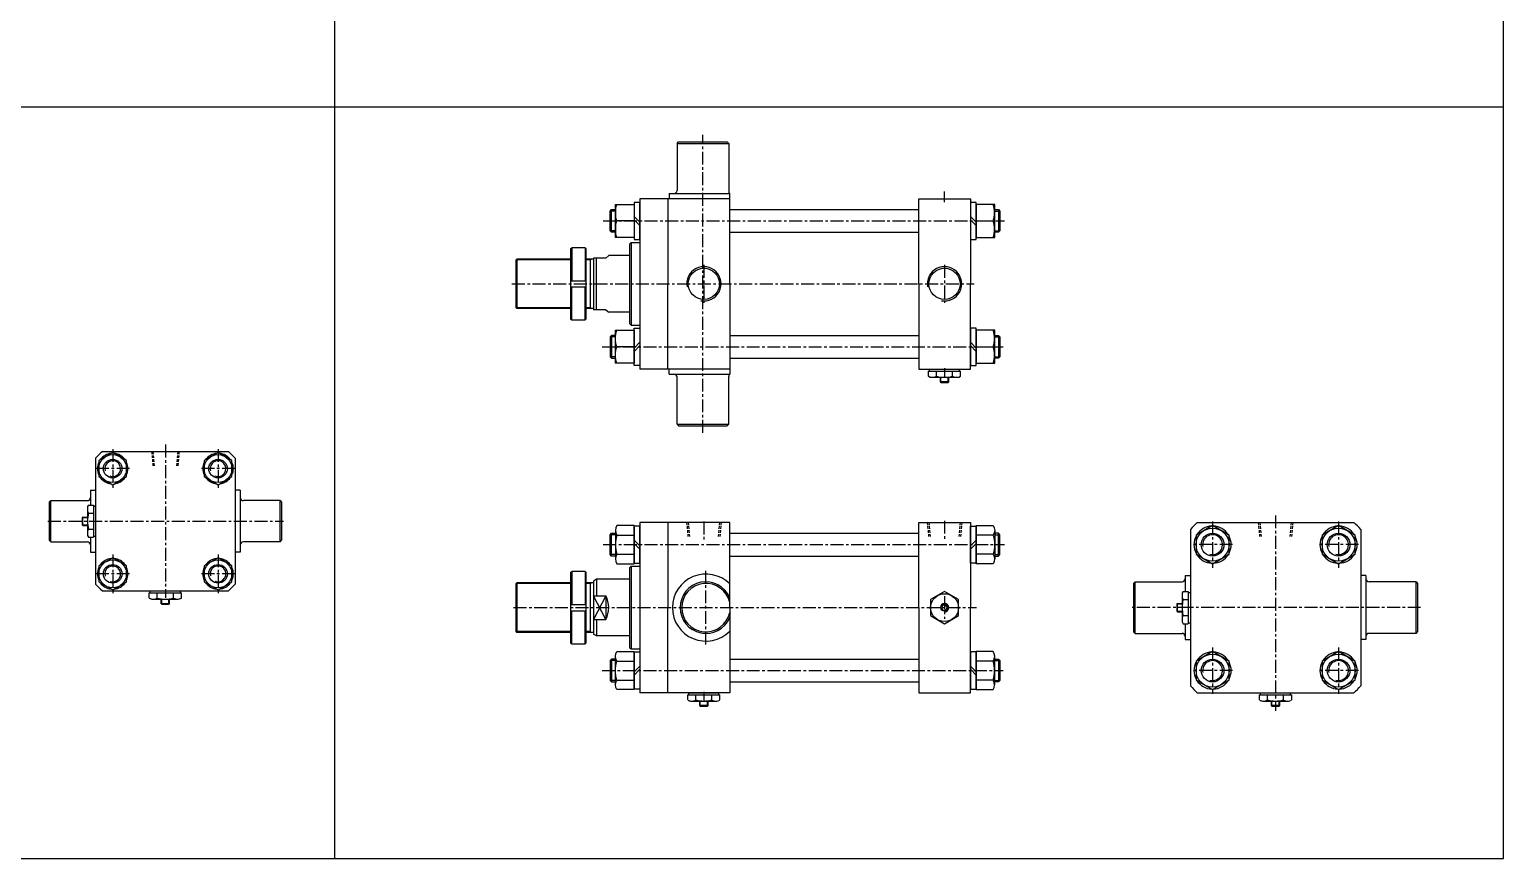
# Model space of a CAD drawing. Extents: x -819 to 4840, y 0 to 3452.
# Drawn here: x 3413 to 4840, y 1846 to 2649 of the extents above; entities that cross this region are included whole.
import ezdxf

# ---------------------------------------------------------------- set-up
doc = ezdxf.new("R2010")
doc.units = 0
doc.header["$LTSCALE"] = 10
doc.header["$MEASUREMENT"] = 0
doc.linetypes.add('CENTER', pattern=[2, 1.25, -0.25, 0.25, -0.25])
doc.linetypes.add('HIDDEN', pattern=[0.375, 0.25, -0.125])
doc.layers.get('0').update_dxf_attribs({"linetype": 'CONTINUOUS'})
doc.layers.get('DEFPOINTS').update_dxf_attribs({"linetype": 'CONTINUOUS'})
for name, color, linetype in [('CENTER', 1, 'CENTER'), ('Line', 7, 'CONTINUOUS'), ('ML', 7, 'CONTINUOUS'), ('THIN', 3, 'CONTINUOUS'), ('중심선', 1, 'CENTER')]:
    doc.layers.add(name, color=color, linetype=linetype)

msp = doc.modelspace()

# ---------------------------------------------------------------- linework, layer by layer
for p, q in [((3708.6, 1845.5), (3708.6, 3452.3)), ((4840.2, 1845.5), (4840.2, 3452.3)), ((0, 2573.9), (4840.2, 2573.9)), ((0, 1845.5), (4840.2, 1845.5))]:
    msp.add_line(p, q)
at = {"color": 7, "linetype": 'Continuous'}
for p, q in [((4283.4, 2312.9), (4283.4, 2317.9)), ((4283.4, 2317.9), (4289.7, 2317.9)), ((4284.4, 2317.9), (4284.4, 2319.9)), ((4284.4, 2319.9), (4313.5, 2319.9)), ((4289.7, 2317.9), (4314.5, 2317.9)), ((4291.2, 2312.9), (4291.2, 2317.9)), ((4295, 2312.1), (4295, 2312.1)), ((4306.8, 2312.9), (4306.8, 2317.9)), ((4313.5, 2317.9), (4313.5, 2319.9)), ((4314.5, 2312.9), (4314.5, 2317.9)), ((4286.5, 2311.9), (4311.4, 2311.9)), ((4295, 2307.4), (4295, 2311.9)), ((4295, 2307.4), (4295.5, 2306.9)), ((4303, 2307.4), (4295, 2307.4)), ((4295.5, 2306.9), (4302.5, 2306.9)), ((4303, 2307.4), (4302.5, 2306.9)), ((4303, 2307.4), (4303, 2311.9)), ((3469.1, 2184.8), (3469.1, 2160)), ((3470.1, 2188), (3475.1, 2188)), ((3475.1, 2188), (3475.1, 2181.6)), ((3475.1, 2187), (3477.1, 2187)), ((3477.1, 2187), (3477.1, 2157.8)), ((3464.6, 2176.4), (3464.1, 2175.9)), ((3464.1, 2175.9), (3464.1, 2168.9)), ((3464.6, 2176.4), (3469.1, 2176.4)), ((3464.6, 2168.4), (3464.6, 2176.4)), ((3469.4, 2176.4), (3469.4, 2176.4)), ((3470.1, 2180.2), (3475.1, 2180.2)), ((3475.1, 2181.6), (3475.1, 2156.8)), ((3464.6, 2168.4), (3464.1, 2168.9)), ((3464.6, 2168.4), (3469.1, 2168.4)), ((3470.1, 2164.6), (3475.1, 2164.6)), ((3470.1, 2156.8), (3475.1, 2156.8)), ((3475.1, 2157.8), (3477.1, 2157.8)), ((3529, 2097.9), (3529, 2102.9)), ((3529, 2102.9), (3535.4, 2102.9)), ((3530, 2102.9), (3530, 2104.9)), ((3530, 2104.9), (3559.2, 2104.9)), ((3535.4, 2102.9), (3560.2, 2102.9)), ((3536.8, 2097.9), (3536.8, 2102.9)), ((3552.4, 2097.9), (3552.4, 2102.9)), ((3559.2, 2102.9), (3559.2, 2104.9)), ((3560.2, 2097.9), (3560.2, 2102.9)), ((4529, 2101.1), (4529, 2076.3)), ((4530, 2104.3), (4535, 2104.3)), ((4535, 2104.3), (4535, 2097.9)), ((4535, 2103.3), (4537, 2103.3)), ((4537, 2103.3), (4537, 2074.1)), ((3532.2, 2096.9), (3557, 2096.9)), ((3540.6, 2097.1), (3540.6, 2097.1)), ((3540.6, 2092.4), (3540.6, 2096.9)), ((3540.6, 2092.4), (3541.1, 2091.9)), ((3548.6, 2092.4), (3540.6, 2092.4)), ((3541.1, 2091.9), (3548.1, 2091.9)), ((3548.6, 2092.4), (3548.1, 2091.9)), ((3548.6, 2092.4), (3548.6, 2096.9)), ((4524.5, 2092.7), (4524, 2092.2)), ((4524, 2092.2), (4524, 2085.2)), ((4524.5, 2084.7), (4524, 2085.2)), ((4524.5, 2092.7), (4529, 2092.7)), ((4524.5, 2084.7), (4524.5, 2092.7)), ((4524.5, 2084.7), (4529, 2084.7)), ((4529.2, 2092.7), (4529.2, 2092.7)), ((4530, 2096.5), (4535, 2096.5)), ((4535, 2097.9), (4535, 2073.1)), ((4530, 2080.9), (4535, 2080.9)), ((4530, 2073.1), (4535, 2073.1)), ((4535, 2074.1), (4537, 2074.1)), ((4050.4, 1999.2), (4050.4, 2004.2)), ((4050.4, 2004.2), (4056.7, 2004.2)), ((4051.4, 2004.2), (4051.4, 2006.2)), ((4051.4, 2006.2), (4080.5, 2006.2)), ((4053.5, 1998.2), (4078.4, 1998.2)), ((4056.7, 2004.2), (4081.5, 2004.2)), ((4058.2, 1999.2), (4058.2, 2004.2)), ((4062, 1998.4), (4062, 1998.4)), ((4062, 1993.7), (4062, 1998.2)), ((4070, 1993.7), (4070, 1998.2)), ((4073.8, 1999.2), (4073.8, 2004.2)), ((4080.5, 2004.2), (4080.5, 2006.2)), ((4081.5, 1999.2), (4081.5, 2004.2)), ((4603.9, 1999.2), (4603.9, 2004.2)), ((4603.9, 2004.2), (4610.2, 2004.2)), ((4604.9, 2004.2), (4604.9, 2006.2)), ((4604.9, 2006.2), (4634.1, 2006.2)), ((4607.1, 1998.2), (4631.9, 1998.2)), ((4610.2, 2004.2), (4635.1, 2004.2)), ((4611.7, 1999.2), (4611.7, 2004.2)), ((4615.5, 1998.4), (4615.5, 1998.4)), ((4615.5, 1993.7), (4615.5, 1998.2)), ((4623.5, 1993.7), (4623.5, 1998.2)), ((4627.3, 1999.2), (4627.3, 2004.2)), ((4634.1, 2004.2), (4634.1, 2006.2)), ((4635.1, 1999.2), (4635.1, 2004.2)), ((4062, 1993.7), (4062.5, 1993.2)), ((4070, 1993.7), (4062, 1993.7)), ((4062.5, 1993.2), (4069.5, 1993.2)), ((4070, 1993.7), (4069.5, 1993.2)), ((4615.5, 1993.7), (4616, 1993.2)), ((4623.5, 1993.7), (4615.5, 1993.7)), ((4616, 1993.2), (4623, 1993.2)), ((4623.5, 1993.7), (4623, 1993.2))]:
    msp.add_line(p, q, dxfattribs=at)
for points in [[(4285.5, 2080.9), (4299, 2073.1), (4312.5, 2080.9), (4312.5, 2096.5), (4299, 2104.3), (4285.5, 2096.5)], [(4297.5, 2091.2), (4296.1, 2088.7), (4297.5, 2086.2), (4300.4, 2086.2), (4301.8, 2088.7), (4300.4, 2091.2)]]:
    msp.add_lwpolyline(points, close=True, dxfattribs=at)
for radius in [13.5, 3.5]:
    msp.add_circle((4299, 2088.7), radius, dxfattribs=at)
for centre, radius, start, end in [((4286.5, 2317.5), 5.62, 235.6158, 270), ((4287.3, 2320.1), 8.22, 241.7006, 298.2994), ((4299, 2343.2), 31.3, 255.6172, 270.0141), ((4299, 2343.2), 31.3, 269.9859, 284.3828), ((4310.7, 2320.1), 8.22, 241.7006, 298.2994), ((3474.7, 2184.8), 5.62, 145.6158, 180), ((3477.3, 2184.1), 8.22, 151.7006, 208.2994), ((3500.5, 2172.4), 31.3, 165.6172, 180.0141), ((3500.5, 2172.4), 31.3, 179.9859, 194.3828), ((3477.3, 2160.7), 8.22, 151.7006, 208.2994), ((4534.6, 2101.1), 5.62, 145.6158, 180), ((4537.2, 2100.4), 8.22, 151.7006, 208.2994), ((3532.2, 2102.5), 5.62, 235.6158, 270), ((3532.9, 2105.1), 8.22, 241.7006, 298.2994), ((3544.6, 2128.2), 31.3, 255.6172, 270.0141), ((3544.6, 2128.2), 31.3, 269.9859, 284.3828), ((3556.3, 2105.1), 8.22, 241.7006, 298.2994), ((4560.3, 2088.7), 31.3, 165.6172, 180.0141), ((4560.3, 2088.7), 31.3, 179.9859, 194.3828), ((4537.2, 2077), 8.22, 151.7006, 208.2994), ((4053.5, 2003.8), 5.62, 235.6158, 270), ((4054.3, 2006.4), 8.22, 241.7006, 298.2994), ((4066, 2029.5), 31.3, 255.6172, 270.0141), ((4066, 2029.5), 31.3, 269.9859, 284.3828), ((4077.7, 2006.4), 8.22, 241.7006, 298.2994), ((4607.1, 2003.8), 5.62, 235.6158, 270), ((4607.8, 2006.4), 8.22, 241.7006, 298.2994), ((4619.5, 2029.5), 31.3, 255.6172, 270.0141), ((4619.5, 2029.5), 31.3, 269.9859, 284.3828), ((4631.2, 2006.4), 8.22, 241.7006, 298.2994)]:
    msp.add_arc(centre, radius, start, end, dxfattribs=at)
at = {"layer": 'CENTER'}
for p, q in [((3493.6, 2242.3), (3493.6, 2204.4)), ((3595.6, 2242.3), (3595.6, 2204.4)), ((3510, 2223.4), (3477.2, 2223.4)), ((3612, 2223.4), (3579.2, 2223.4)), ((4558.5, 2172.1), (4558.5, 2127.2)), ((4680.5, 2172.1), (4680.5, 2127.2)), ((4577.9, 2149.7), (4539, 2149.7)), ((4699.9, 2149.7), (4661, 2149.7)), ((3493.6, 2140.3), (3493.6, 2102.4)), ((3595.6, 2140.3), (3595.6, 2102.4)), ((3510, 2121.4), (3477.2, 2121.4)), ((3612, 2121.4), (3579.2, 2121.4)), ((4558.5, 2050.1), (4558.5, 2005.2)), ((4680.5, 2050.1), (4680.5, 2005.2)), ((4577.9, 2027.7), (4539, 2027.7)), ((4699.9, 2027.7), (4661, 2027.7))]:
    msp.add_line(p, q, dxfattribs=at)
at = {"layer": 'DEFPOINTS', "color": 0, "linetype": 'ByBlock'}
for p in [(3472.1, 2142.4), (3617.1, 2142.4), (4532, 2057.7), (4707, 2057.7)]:
    msp.add_point(p, dxfattribs=at)
at = {"layer": 'Line', "color": 6, "linetype": 'HIDDEN'}
for p, q in [((3531.4, 2239.9), (3532.6, 2225.9)), ((3532.5, 2239.9), (3533.8, 2225.3)), ((3556.7, 2239.9), (3555.4, 2225.3)), ((3557.8, 2239.9), (3556.6, 2225.9))]:
    msp.add_line(p, q, dxfattribs=at)
at = {"layer": 'ML', "color": 1, "linetype": 'CENTER'}
for p, q in [((4065, 2258), (4065, 2546.8)), ((4299, 2481.6), (4299, 2492)), ((3968.6, 2463.4), (4357.1, 2463.4)), ((4066, 2420.7), (4066, 2384.1)), ((4299, 2420.7), (4299, 2384.1)), ((3880.2, 2402.4), (4327.8, 2402.4)), ((3967.5, 2341.4), (4355.9, 2341.4)), ((4299, 2320.7), (4299, 2311.2)), ((3544.6, 2246.6), (3544.6, 2098.1)), ((3430.9, 2172.4), (3659.1, 2172.4)), ((4066, 2172.2), (4066, 2154.8)), ((4299, 2172.9), (4299, 2154.7)), ((4619.5, 2178.1), (4619.5, 1988.7)), ((3968.6, 2149.7), (4357.1, 2149.7)), ((4068, 2052.9), (4068, 2124.4)), ((4299, 2099.7), (4299, 2077.7)), ((3881.8, 2088.7), (4330.1, 2088.7)), ((4537.8, 2088.7), (4480.7, 2088.7)), ((4760, 2088.7), (4528.7, 2088.7)), ((3967.5, 2027.7), (4355.9, 2027.7)), ((4066, 2007), (4066, 1997.5))]:
    msp.add_line(p, q, dxfattribs=at)
at = {"layer": 'ML'}
for p, q in [((4040, 2538.4), (4041.5, 2539.9)), ((4040, 2538.4), (4040, 2492.9)), ((4040, 2538.4), (4090, 2538.4)), ((4088.5, 2539.9), (4090, 2538.4)), ((4090, 2538.4), (4090, 2492.1)), ((4004, 2484.9), (4004, 2319.9)), ((4031, 2484.9), (4004, 2484.9)), ((4031, 2484.9), (4031, 2402.4)), ((4091, 2484.9), (4031, 2484.9)), ((4032.5, 2489.9), (4032.5, 2484.9)), ((4091, 2484.9), (4091, 2489.9)), ((4091, 2402.4), (4091, 2484.9)), ((4274, 2402.4), (4274, 2484.9)), ((4274, 2484.9), (4324, 2484.9)), ((4324, 2484.9), (4324, 2402.4)), ((3976.7, 2452.4), (3976.7, 2474.4)), ((3980.4, 2477.2), (3980.4, 2449.5)), ((4347.6, 2449.5), (4347.6, 2477.2)), ((4351.2, 2474.4), (4351.2, 2452.4)), ((3998.4, 2463.4), (3981.8, 2463.4)), ((3998.4, 2467.8), (4004, 2462.2)), ((3998.4, 2464.6), (4004, 2459)), ((4329.6, 2462.2), (4324, 2467.8)), ((4329.6, 2459), (4324, 2464.6)), ((4329.6, 2463.4), (4346.1, 2463.4)), ((3994, 2440.9), (3995.5, 2442.4)), ((3994, 2440.9), (3994, 2363.9)), ((3995.5, 2442.4), (3995.5, 2362.4)), ((3884, 2425.4), (3885, 2426.4)), ((3885, 2426.4), (3885, 2378.4)), ((3937, 2436.4), (3938, 2437.4)), ((3937, 2436.4), (3937, 2368.4)), ((3938, 2437.4), (3938, 2405.4)), ((3951, 2437.4), (3938, 2437.4)), ((3951, 2437.4), (3951, 2405.4)), ((3951, 2437.4), (3952, 2436.4)), ((3952, 2368.4), (3952, 2436.4)), ((3956, 2426.4), (3956, 2378.4)), ((3959, 2427.4), (3959, 2377.4)), ((3962, 2377.4), (3962, 2427.4)), ((3971, 2427.4), (3974, 2429.9)), ((3884, 2425.4), (3884, 2379.4)), ((3937, 2405.4), (3952, 2405.4)), ((3937, 2399.4), (3952, 2399.4)), ((3938, 2367.4), (3938, 2399.4)), ((3951, 2367.4), (3951, 2399.4)), ((4031, 2319.9), (4031, 2402.4)), ((4091, 2402.4), (4091, 2319.9)), ((4274, 2402.4), (4274, 2319.9)), ((4324, 2319.9), (4324, 2402.4)), ((3884, 2379.4), (3885, 2378.4)), ((3971, 2377.4), (3974, 2374.9)), ((3937, 2368.4), (3938, 2367.4)), ((3938, 2367.4), (3951, 2367.4)), ((3951, 2367.4), (3952, 2368.4)), ((3980.4, 2327.5), (3980.4, 2355.2)), ((3994, 2363.9), (3995.5, 2362.4)), ((4347.6, 2327.5), (4347.6, 2355.2)), ((3976.7, 2352.4), (3976.7, 2330.4)), ((3998.4, 2341.4), (3981.8, 2341.4)), ((3998.4, 2340.2), (4004, 2345.8)), ((3998.4, 2337), (4004, 2342.6)), ((4329.6, 2340.2), (4324, 2345.8)), ((4329.6, 2337), (4324, 2342.6)), ((4329.6, 2341.4), (4346.1, 2341.4)), ((4351.2, 2352.4), (4351.2, 2330.4)), ((4031, 2319.9), (4004, 2319.9)), ((4091, 2319.9), (4031, 2319.9)), ((4032.5, 2314.9), (4032.5, 2319.9)), ((4090, 2266.4), (4090, 2312.7)), ((4091, 2319.9), (4091, 2314.9)), ((4274, 2319.9), (4324, 2319.9)), ((4040, 2266.4), (4040, 2311.9)), ((4040, 2266.4), (4090, 2266.4)), ((4040, 2266.4), (4041.5, 2264.9)), ((4088.5, 2264.9), (4090, 2266.4)), ((3477.1, 2233.4), (3477.1, 2111.3)), ((3483.6, 2239.9), (3605.6, 2239.9)), ((3612.1, 2233.4), (3612.1, 2111.3)), ((3472.1, 2202.4), (3472.1, 2188)), ((3472.1, 2202.4), (3476.6, 2202.4)), ((3617.1, 2202.4), (3612.6, 2202.4)), ((3617.1, 2202.4), (3617.1, 2142.4)), ((3433.6, 2192.4), (3432.1, 2190.9)), ((3432.1, 2190.9), (3432.1, 2153.9)), ((3433.6, 2192.4), (3469.1, 2192.4)), ((3433.6, 2152.4), (3433.6, 2192.4)), ((3655.6, 2192.4), (3620.1, 2192.4)), ((3655.6, 2152.4), (3655.6, 2192.4)), ((3655.6, 2192.4), (3657.1, 2190.9)), ((3657.1, 2190.9), (3657.1, 2153.9)), ((4031, 2171.2), (4004, 2171.2)), ((4004, 2171.2), (4004, 2006.2)), ((4091, 2171.2), (4031, 2171.2)), ((4031, 2171.2), (4031, 2088.7)), ((4091, 2088.7), (4091, 2171.2)), ((4274, 2171.2), (4324, 2171.2)), ((4274, 2088.7), (4274, 2171.2)), ((4324, 2171.2), (4324, 2088.7)), ((4543.7, 2171.2), (4695.2, 2171.2)), ((3472.1, 2156.8), (3472.1, 2142.4)), ((3976.7, 2138.7), (3976.7, 2160.7)), ((3980.4, 2163.5), (3980.4, 2135.8)), ((3981.8, 2158.9), (3998.4, 2158.9)), ((4346.1, 2158.9), (4329.6, 2158.9)), ((4347.6, 2163.5), (4347.6, 2135.8)), ((4351.2, 2138.7), (4351.2, 2160.7)), ((4537, 2164.4), (4537, 2012.9)), ((4702, 2164.4), (4702, 2012.9)), ((3433.6, 2152.4), (3432.1, 2153.9)), ((3433.6, 2152.4), (3469.1, 2152.4)), ((3472.1, 2142.4), (3476.6, 2142.4)), ((3617.1, 2142.4), (3612.6, 2142.4)), ((3655.6, 2152.4), (3620.1, 2152.4)), ((3655.6, 2152.4), (3657.1, 2153.9)), ((3998.4, 2154.1), (4004, 2148.5)), ((3998.4, 2150.9), (4004, 2145.3)), ((4329.6, 2154.1), (4324, 2148.5)), ((4329.6, 2150.9), (4324, 2145.3)), ((3981.8, 2140.4), (3998.4, 2140.4)), ((3994, 2127.2), (3995.5, 2128.7)), ((3994, 2127.2), (3994, 2050.2)), ((3995.5, 2128.7), (3995.5, 2048.7)), ((4346.1, 2140.4), (4329.6, 2140.4)), ((3884, 2111.7), (3885, 2112.7)), ((3885, 2112.7), (3885, 2064.7)), ((3937, 2122.7), (3938, 2123.7)), ((3937, 2122.7), (3937, 2054.7)), ((3938, 2123.7), (3938, 2091.7)), ((3951, 2123.7), (3938, 2123.7)), ((3951, 2123.7), (3951, 2091.7)), ((3951, 2123.7), (3952, 2122.7)), ((3952, 2054.7), (3952, 2122.7)), ((3956, 2112.7), (3956, 2064.7)), ((3962, 2116.2), (3959, 2114.4)), ((3959, 2114.4), (3959, 2062.9)), ((3962, 2116.2), (3962, 2100.2)), ((4483.5, 2113.7), (4482, 2112.2)), ((4483.5, 2063.7), (4483.5, 2113.7)), ((4483.5, 2113.7), (4529, 2113.7)), ((4532, 2119.7), (4536.5, 2119.7)), ((4532, 2119.7), (4532, 2104.3)), ((4707, 2119.7), (4702.5, 2119.7)), ((4707, 2119.7), (4707, 2057.7)), ((4755.5, 2113.7), (4710, 2113.7)), ((4755.5, 2063.7), (4755.5, 2113.7)), ((4755.5, 2113.7), (4757, 2112.2)), ((3483.6, 2104.9), (3605.6, 2104.9)), ((3884, 2111.7), (3884, 2065.7)), ((3959, 2100.2), (3971, 2100.2)), ((3971, 2100.2), (3971, 2077.1)), ((4482, 2112.2), (4482, 2065.2)), ((4757, 2112.2), (4757, 2065.2)), ((3937, 2091.7), (3952, 2091.7)), ((3937, 2085.7), (3952, 2085.7)), ((3938, 2053.7), (3938, 2085.7)), ((3951, 2053.7), (3951, 2085.7)), ((4031, 2006.2), (4031, 2088.7)), ((4091, 2088.7), (4091, 2006.2)), ((4274, 2088.7), (4274, 2006.2)), ((4324, 2006.2), (4324, 2088.7)), ((3959, 2077.1), (3971, 2077.1)), ((3962, 2077.1), (3962, 2061.2)), ((4532, 2073.1), (4532, 2057.7)), ((3884, 2065.7), (3885, 2064.7)), ((3962, 2061.2), (3959, 2062.9)), ((4483.5, 2063.7), (4482, 2065.2)), ((4483.5, 2063.7), (4529, 2063.7)), ((4532, 2057.7), (4536.5, 2057.7)), ((4707, 2057.7), (4702.5, 2057.7)), ((4755.5, 2063.7), (4710, 2063.7)), ((4755.5, 2063.7), (4757, 2065.2)), ((3937, 2054.7), (3938, 2053.7)), ((3938, 2053.7), (3951, 2053.7)), ((3951, 2053.7), (3952, 2054.7)), ((3980.4, 2013.8), (3980.4, 2041.5)), ((3994, 2050.2), (3995.5, 2048.7)), ((4347.6, 2013.8), (4347.6, 2041.5)), ((3976.7, 2038.7), (3976.7, 2016.7)), ((3981.8, 2036.9), (3998.4, 2036.9)), ((3998.4, 2026.5), (4004, 2032.1)), ((3998.4, 2023.3), (4004, 2028.9)), ((4329.6, 2026.5), (4324, 2032.1)), ((4329.6, 2023.3), (4324, 2028.9)), ((4346.1, 2036.9), (4329.6, 2036.9)), ((4351.2, 2038.7), (4351.2, 2016.7)), ((3981.8, 2018.4), (3998.4, 2018.4)), ((4346.1, 2018.4), (4329.6, 2018.4)), ((4031, 2006.2), (4004, 2006.2)), ((4091, 2006.2), (4031, 2006.2)), ((4274, 2006.2), (4324, 2006.2)), ((4543.7, 2006.2), (4695.2, 2006.2))]:
    msp.add_line(p, q, dxfattribs=at)
at = {"layer": 'ML', "color": 7, "linetype": 'Continuous'}
for p, q in [((4041.5, 2539.9), (4088.5, 2539.9)), ((4032.5, 2489.9), (4091, 2489.9)), ((4091, 2474.4), (4274, 2474.4)), ((3995.5, 2442.4), (4004, 2442.4)), ((4091, 2452.4), (4274, 2452.4)), ((3995.5, 2362.4), (4004, 2362.4)), ((4091, 2352.4), (4274, 2352.4)), ((4091, 2330.4), (4274, 2330.4)), ((4032.5, 2314.9), (4091, 2314.9)), ((4041.5, 2264.9), (4088.5, 2264.9)), ((4091, 2160.7), (4274, 2160.7)), ((3995.5, 2128.7), (4004, 2128.7)), ((4091, 2138.7), (4274, 2138.7)), ((3995.5, 2048.7), (4004, 2048.7)), ((4091, 2038.7), (4274, 2038.7)), ((4091, 2016.7), (4274, 2016.7))]:
    msp.add_line(p, q, dxfattribs=at)
at = {"layer": 'ML', "color": 2}
for p, q in [((3956, 2425.6), (3957.3, 2426.4)), ((3956, 2379.1), (3957.3, 2378.4)), ((4295.5, 2312.1), (4295.5, 2312.1)), ((4295.5, 2306.9), (4295.5, 2311.9)), ((4302.5, 2306.9), (4302.5, 2311.9)), ((3464.1, 2175.9), (3469.1, 2175.9)), ((3469.3, 2175.9), (3469.3, 2175.9)), ((3464.1, 2168.9), (3469.1, 2168.9)), ((3956, 2111.9), (3957.3, 2112.7)), ((3971, 2077.1), (3959, 2100.2)), ((3971, 2100.2), (3959, 2077.1)), ((3541.1, 2097.1), (3541.1, 2097.1)), ((3541.1, 2091.9), (3541.1, 2096.9)), ((3548.1, 2091.9), (3548.1, 2096.9)), ((4524, 2092.2), (4529, 2092.2)), ((4524, 2085.2), (4529, 2085.2)), ((4529.2, 2092.2), (4529.2, 2092.2)), ((3956, 2065.4), (3957.3, 2064.7)), ((4062.5, 1998.4), (4062.5, 1998.4)), ((4062.5, 1993.2), (4062.5, 1998.2)), ((4069.5, 1993.2), (4069.5, 1998.2)), ((4616, 1998.4), (4616, 1998.4)), ((4616, 1993.2), (4616, 1998.2)), ((4623, 1993.2), (4623, 1998.2))]:
    msp.add_line(p, q, dxfattribs=at)
at = {"layer": 'ML', "color": 6, "linetype": 'HIDDEN'}
for p, q in [((4049.3, 2171.2), (4050.6, 2157.2)), ((4050.8, 2171.2), (4052, 2157.2)), ((4081.1, 2171.2), (4079.9, 2157.2)), ((4082.6, 2171.2), (4081.4, 2157.2)), ((4282.3, 2171.2), (4283.6, 2157.2)), ((4283.8, 2171.2), (4285, 2157.2)), ((4314.1, 2171.2), (4312.9, 2157.2)), ((4315.6, 2171.2), (4314.4, 2157.2)), ((4602.8, 2171.2), (4604.1, 2157.2)), ((4604.3, 2171.2), (4605.6, 2157.2)), ((4634.6, 2171.2), (4633.4, 2157.2)), ((4636.1, 2171.2), (4634.9, 2157.2))]:
    msp.add_line(p, q, dxfattribs=at)
at = {"layer": 'ML'}
for points in [[(3980.4, 2452.4), (3976.7, 2452.4), (3975.4, 2453.7), (3975.4, 2473), (3976.7, 2474.4), (3980.4, 2474.4)], [(4004, 2445.3), (4004, 2481.4), (3998.4, 2481.4), (3998.4, 2445.3), (4004, 2445.3)], [(4324, 2481.4), (4324, 2445.3), (4329.6, 2445.3), (4329.6, 2481.4), (4324, 2481.4)], [(4347.6, 2474.4), (4351.2, 2474.4), (4352.6, 2473), (4352.6, 2453.7), (4351.2, 2452.4), (4347.6, 2452.4)], [(4004, 2359.4), (4004, 2323.3), (3998.4, 2323.3), (3998.4, 2359.4), (4004, 2359.4)], [(4324, 2359.4), (4324, 2323.3), (4329.6, 2323.3), (4329.6, 2359.4), (4324, 2359.4)], [(3980.4, 2352.4), (3976.7, 2352.4), (3975.4, 2351), (3975.4, 2331.7), (3976.7, 2330.4), (3980.4, 2330.4)], [(4347.6, 2352.4), (4351.2, 2352.4), (4352.6, 2351), (4352.6, 2331.7), (4351.2, 2330.4), (4347.6, 2330.4)], [(3480.1, 2231.2), (3480.1, 2215.6), (3493.6, 2207.8), (3507.1, 2215.6), (3507.1, 2231.2), (3493.6, 2239), (3480.1, 2231.2)], [(3582.1, 2231.2), (3582.1, 2215.6), (3595.6, 2207.8), (3609.1, 2215.6), (3609.1, 2231.2), (3595.6, 2239), (3582.1, 2231.2)], [(3980.4, 2138.7), (3976.7, 2138.7), (3975.4, 2140), (3975.4, 2159.3), (3976.7, 2160.7), (3980.4, 2160.7)], [(4004, 2131.6), (4004, 2167.7), (3998.4, 2167.7), (3998.4, 2131.6), (4004, 2131.6)], [(4324, 2131.6), (4324, 2167.7), (4329.6, 2167.7), (4329.6, 2131.6), (4324, 2131.6)], [(4347.6, 2138.7), (4351.2, 2138.7), (4352.6, 2140), (4352.6, 2159.3), (4351.2, 2160.7), (4347.6, 2160.7)], [(4542.5, 2158.9), (4542.5, 2140.4), (4558.5, 2131.2), (4574.5, 2140.4), (4574.5, 2158.9), (4558.5, 2168.2), (4542.5, 2158.9)], [(4664.5, 2158.9), (4664.5, 2140.4), (4680.5, 2131.2), (4696.5, 2140.4), (4696.5, 2158.9), (4680.5, 2168.2), (4664.5, 2158.9)], [(3480.1, 2129.2), (3480.1, 2113.6), (3493.6, 2105.8), (3507.1, 2113.6), (3507.1, 2129.2), (3493.6, 2137), (3480.1, 2129.2)], [(3582.1, 2129.2), (3582.1, 2113.6), (3595.6, 2105.8), (3609.1, 2113.6), (3609.1, 2129.2), (3595.6, 2137), (3582.1, 2129.2)], [(4004, 2045.7), (4004, 2009.6), (3998.4, 2009.6), (3998.4, 2045.7), (4004, 2045.7)], [(4324, 2045.7), (4324, 2009.6), (4329.6, 2009.6), (4329.6, 2045.7), (4324, 2045.7)], [(4542.5, 2036.9), (4542.5, 2018.4), (4558.5, 2009.2), (4574.5, 2018.4), (4574.5, 2036.9), (4558.5, 2046.2), (4542.5, 2036.9)], [(4664.5, 2036.9), (4664.5, 2018.4), (4680.5, 2009.2), (4696.5, 2018.4), (4696.5, 2036.9), (4680.5, 2046.2), (4664.5, 2036.9)], [(3980.4, 2038.7), (3976.7, 2038.7), (3975.4, 2037.3), (3975.4, 2018), (3976.7, 2016.7), (3980.4, 2016.7)], [(4347.6, 2038.7), (4351.2, 2038.7), (4352.6, 2037.3), (4352.6, 2018), (4351.2, 2016.7), (4347.6, 2016.7)]]:
    msp.add_lwpolyline(points, dxfattribs=at)
for points in [[(3998.4, 2447.4), (3980.4, 2447.4), (3980.4, 2479.4), (3998.4, 2479.4)], [(4329.6, 2447.4), (4347.6, 2447.4), (4347.6, 2479.4), (4329.6, 2479.4)], [(3998.4, 2325.4), (3980.4, 2325.4), (3980.4, 2357.4), (3998.4, 2357.4)], [(4329.6, 2325.4), (4347.6, 2325.4), (4347.6, 2357.4), (4329.6, 2357.4)]]:
    msp.add_lwpolyline(points, close=True, dxfattribs=at)
for points in [[(3981.8, 2447.4, -0.178633), (3981.8, 2463.4, -0.178633), (3981.8, 2479.4)], [(4346.1, 2447.4, 0.178633), (4346.1, 2463.4, 0.178633), (4346.1, 2479.4)], [(3981.8, 2325.4, -0.178633), (3981.8, 2341.4, -0.178633), (3981.8, 2357.4)], [(4346.1, 2325.4, 0.178633), (4346.1, 2341.4, 0.178633), (4346.1, 2357.4)], [(3998.4, 2168.2), (3981.8, 2168.2, 0.309401), (3981.8, 2158.9, 0.154701), (3981.8, 2140.4, 0.309401), (3981.8, 2131.2), (3998.4, 2131.2), (3998.4, 2168.2)], [(4329.6, 2168.2), (4346.1, 2168.2, -0.309401), (4346.1, 2158.9, -0.154701), (4346.1, 2140.4, -0.309401), (4346.1, 2131.2), (4329.6, 2131.2), (4329.6, 2168.2)], [(3998.4, 2009.2), (3981.8, 2009.2, -0.309401), (3981.8, 2018.4, -0.154701), (3981.8, 2036.9, -0.309401), (3981.8, 2046.2), (3998.4, 2046.2), (3998.4, 2009.2)], [(4329.6, 2009.2), (4346.1, 2009.2, 0.309401), (4346.1, 2018.4, 0.154701), (4346.1, 2036.9, 0.309401), (4346.1, 2046.2), (4329.6, 2046.2), (4329.6, 2009.2)]]:
    msp.add_lwpolyline(points, format="xyb", dxfattribs=at)
for centre, radius in [((4066, 2402.4), 15.1), ((4299, 2402.4), 15.1), ((3493.6, 2223.4), 13.5), ((3493.6, 2223.4), 9), ((3595.6, 2223.4), 13.5), ((3595.6, 2223.4), 9), ((4558.5, 2149.7), 16), ((4558.5, 2149.7), 11), ((4680.5, 2149.7), 16), ((4680.5, 2149.7), 11), ((3493.6, 2121.4), 13.5), ((3493.6, 2121.4), 9), ((3595.6, 2121.4), 13.5), ((3595.6, 2121.4), 9), ((4558.5, 2027.7), 16), ((4680.5, 2027.7), 16), ((4558.5, 2027.7), 11), ((4680.5, 2027.7), 11)]:
    msp.add_circle(centre, radius, dxfattribs=at)
for centre, radius, start, end in [((4037, 2492.9), 3, 270, 0), ((4093, 2492.1), 3, 180, 228.1897), ((4037, 2311.9), 3, 0, 90), ((4093, 2312.7), 3, 131.8103, 180), ((3544.6, 2172.4), 91, 132.1186, 137.8814), ((3493.6, 2223.4), 14.8, 155.8059, 204.1941), ((3493.6, 2223.4), 14.8, 95.8059, 144.1941), ((3493.6, 2223.4), 14.8, 35.8059, 84.1941), ((3493.6, 2223.4), 14.8, 335.8059, 24.1941), ((3595.6, 2223.4), 14.8, 155.8059, 204.1941), ((3595.6, 2223.4), 14.8, 95.8059, 144.1941), ((3595.6, 2223.4), 14.8, 35.8059, 84.1941), ((3544.6, 2172.4), 91, 42.1186, 47.8814), ((3595.6, 2223.4), 14.8, 335.8059, 24.1941), ((3493.6, 2223.4), 14.8, 215.8059, 264.1941), ((3493.6, 2223.4), 14.8, 275.8059, 324.1941), ((3595.6, 2223.4), 14.8, 215.8059, 264.1941), ((3595.6, 2223.4), 14.8, 275.8059, 324.1941), ((3476.6, 2202.9), 0.5, 270, 0), ((3612.6, 2202.9), 0.5, 180, 270), ((3469.1, 2195.4), 3, 270, 0), ((3620.1, 2195.4), 3, 180, 270), ((4619.5, 2088.7), 112, 132.5568, 137.4432), ((4619.5, 2088.7), 112, 42.5568, 47.4432), ((4558.5, 2149.7), 18, 152.4276, 207.5724), ((4558.5, 2149.7), 18, 92.4276, 147.5724), ((4558.5, 2149.7), 18, 32.4276, 87.5724), ((4558.5, 2149.7), 18, 332.4276, 27.5724), ((4680.5, 2149.7), 18, 152.4276, 207.5724), ((4680.5, 2149.7), 18, 92.4276, 147.5724), ((4680.5, 2149.7), 18, 32.4276, 87.5724), ((4680.5, 2149.7), 18, 332.4276, 27.5724), ((3469.1, 2149.4), 3, 0, 90), ((3476.6, 2141.9), 0.5, 0, 90), ((3612.6, 2141.9), 0.5, 90, 180), ((3620.1, 2149.4), 3, 90, 180), ((3493.6, 2121.4), 14.8, 155.8059, 204.1941), ((3493.6, 2121.4), 14.8, 95.8059, 144.1941), ((3493.6, 2121.4), 14.8, 35.8059, 84.1941), ((3493.6, 2121.4), 14.8, 335.8059, 24.1941), ((3595.6, 2121.4), 14.8, 155.8059, 204.1941), ((3595.6, 2121.4), 14.8, 95.8059, 144.1941), ((3595.6, 2121.4), 14.8, 35.8059, 84.1941), ((3595.6, 2121.4), 14.8, 335.8059, 24.1941), ((4558.5, 2149.7), 18, 212.4276, 267.5724), ((4558.5, 2149.7), 18, 272.4276, 327.5724), ((4680.5, 2149.7), 18, 212.4276, 267.5724), ((4680.5, 2149.7), 18, 272.4276, 327.5724), ((3493.6, 2121.4), 14.8, 215.8059, 264.1941), ((3493.6, 2121.4), 14.8, 275.8059, 324.1941), ((3595.6, 2121.4), 14.8, 215.8059, 264.1941), ((3595.6, 2121.4), 14.8, 275.8059, 324.1941), ((4068, 2088.7), 32.5, 44.9525, 315.0475), ((4068, 2088.7), 25, 23.0739, 336.9261), ((4529, 2116.7), 3, 270, 0), ((4536.5, 2120.2), 0.5, 270, 0), ((4702.5, 2120.2), 0.5, 180, 270), ((4710, 2116.7), 3, 180, 270), ((3544.6, 2172.4), 91, 222.1186, 227.8814), ((3544.6, 2172.4), 91, 312.1186, 317.8814), ((3950.2, 2088.7), 23.7, 330.8896, 29.1104), ((4068, 2088.7), 23.5, 11.8403, 348.1597), ((4529, 2060.7), 3, 0, 90), ((4536.5, 2057.2), 0.5, 0, 90), ((4702.5, 2057.2), 0.5, 90, 180), ((4710, 2060.7), 3, 90, 180), ((4558.5, 2027.7), 18, 92.4276, 147.5724), ((4558.5, 2027.7), 18, 32.4276, 87.5724), ((4680.5, 2027.7), 18, 92.4276, 147.5724), ((4680.5, 2027.7), 18, 32.4276, 87.5724), ((4558.5, 2027.7), 18, 152.4276, 207.5724), ((4558.5, 2027.7), 18, 332.4276, 27.5724), ((4680.5, 2027.7), 18, 152.4276, 207.5724), ((4680.5, 2027.7), 18, 332.4276, 27.5724), ((4619.5, 2088.7), 112, 222.5568, 227.4432), ((4558.5, 2027.7), 18, 212.4276, 267.5724), ((4558.5, 2027.7), 18, 272.4276, 327.5724), ((4680.5, 2027.7), 18, 212.4276, 267.5724), ((4680.5, 2027.7), 18, 272.4276, 327.5724), ((4619.5, 2088.7), 112, 312.5568, 317.4432)]:
    msp.add_arc(centre, radius, start, end, dxfattribs=at)
at = {"layer": 'ML', "color": 2}
for centre, radius, start, end in [((4066, 2402.4), 16.6, 259.7841, 189.9064), ((4299, 2402.4), 16.6, 259.7841, 189.9064), ((3493.6, 2223.4), 7.65, 249.1019, 195.5471), ((3595.6, 2223.4), 7.65, 246.2459, 196.5671), ((4558.5, 2149.7), 9.65, 254.5871, 191.1), ((4680.5, 2149.7), 9.65, 254.5871, 191.1), ((3493.6, 2121.4), 7.65, 251.7275, 197.5028), ((3595.6, 2121.4), 7.65, 249.7964, 194.4891), ((4299, 2088.7), 4, 270, 180), ((4558.5, 2027.7), 9.65, 254.5871, 191.1), ((4680.5, 2027.7), 9.65, 254.5871, 191.1)]:
    msp.add_arc(centre, radius, start, end, dxfattribs=at)
at = {"layer": 'THIN', "color": 2}
for p, q in [((3980.4, 2473), (3975.4, 2473)), ((4347.6, 2473), (4352.6, 2473)), ((3980.4, 2453.7), (3975.4, 2453.7)), ((4347.6, 2453.7), (4352.6, 2453.7)), ((3980.4, 2351), (3975.4, 2351)), ((4347.6, 2351), (4352.6, 2351)), ((3980.4, 2331.7), (3975.4, 2331.7)), ((4347.6, 2331.7), (4352.6, 2331.7)), ((3980.4, 2159.3), (3975.4, 2159.3)), ((4347.6, 2159.3), (4352.6, 2159.3)), ((3980.4, 2140), (3975.4, 2140)), ((4347.6, 2140), (4352.6, 2140)), ((3980.4, 2037.3), (3975.4, 2037.3)), ((4347.6, 2037.3), (4352.6, 2037.3)), ((3980.4, 2018), (3975.4, 2018)), ((4347.6, 2018), (4352.6, 2018))]:
    msp.add_line(p, q, dxfattribs=at)
at = {"layer": '중심선', "color": 7, "linetype": 'Continuous'}
for p, q in [((3937, 2426.4), (3885, 2426.4)), ((3959, 2426.4), (3952, 2426.4)), ((3971, 2427.4), (3959, 2427.4)), ((3994, 2429.9), (3974, 2429.9)), ((3937, 2378.4), (3885, 2378.4)), ((3959, 2378.4), (3952, 2378.4)), ((3971, 2377.4), (3959, 2377.4)), ((3994, 2374.9), (3974, 2374.9)), ((3937, 2112.7), (3885, 2112.7)), ((3959, 2112.7), (3952, 2112.7)), ((3994, 2116.2), (3962, 2116.2)), ((3937, 2064.7), (3885, 2064.7)), ((3959, 2064.7), (3952, 2064.7)), ((3994, 2061.2), (3962, 2061.2))]:
    msp.add_line(p, q, dxfattribs=at)
at = {"layer": '중심선', "color": 2, "linetype": 'Continuous'}
for p, q in [((3937, 2425.6), (3884.2, 2425.6)), ((3956, 2425.6), (3952, 2425.6)), ((3937, 2379.1), (3884.2, 2379.1)), ((3956, 2379.1), (3952, 2379.1)), ((3937, 2111.9), (3884.2, 2111.9)), ((3956, 2111.9), (3952, 2111.9)), ((3937, 2065.4), (3884.2, 2065.4)), ((3956, 2065.4), (3952, 2065.4))]:
    msp.add_line(p, q, dxfattribs=at)

doc.saveas('drawing.dxf')
